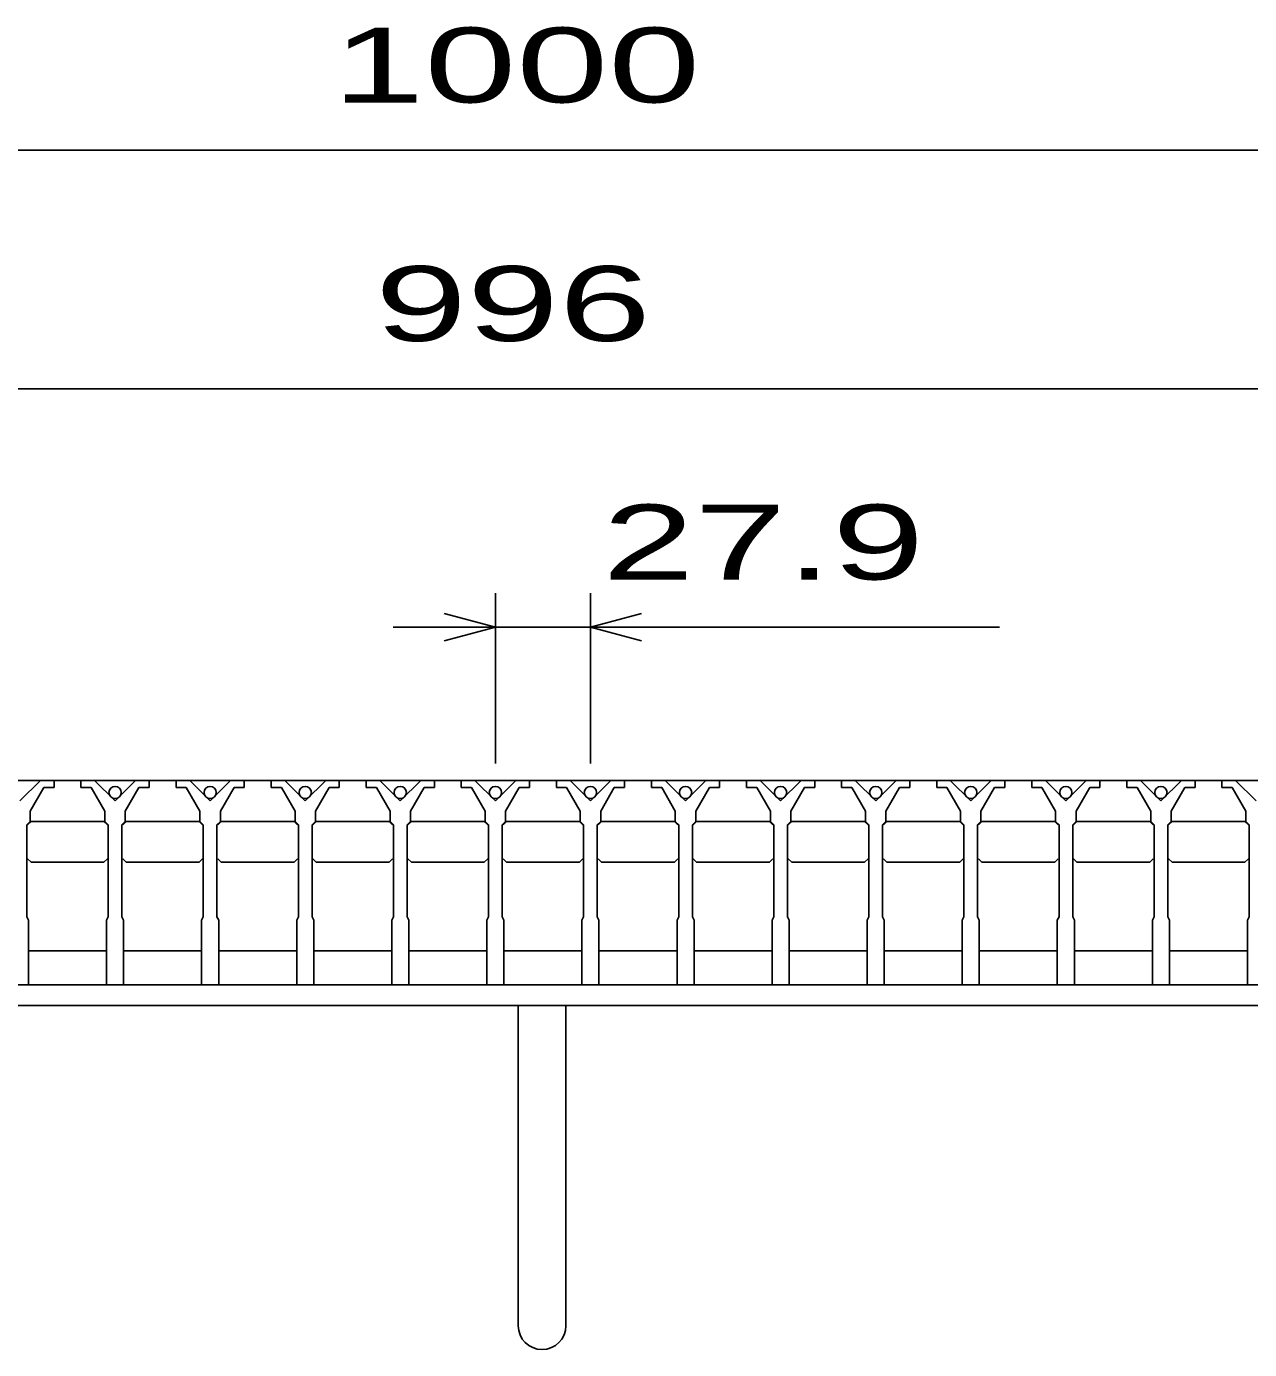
# Model space of a CAD drawing. Units: millimetres, scale not verified. Extents: x -1820 to 1724, y -1285 to 1059.
# Drawn here: x -1079.3 to -720.4, y -804 to -415.7 of the extents above; entities that cross this region are included whole.
import ezdxf
from ezdxf.enums import TextEntityAlignment as Align

# ---------------------------------------------------------------- set-up
doc = ezdxf.new("R2010")
doc.units = ezdxf.units.MM
doc.header["$LTSCALE"] = 10
for name, color, linetype, lineweight in [('16', 3, 'Continuous', 25), ('19', 6, 'Continuous', 25), ('22', 2, 'Continuous', 25)]:
    doc.layers.add(name, color=color, linetype=linetype, lineweight=lineweight)
doc.styles.add('ベクトル', font='')
doc.styles.get('ベクトル').set_extended_font_data('ベクトル')

msp = doc.modelspace()

# ---------------------------------------------------------------- linework, layer by layer
at = {"layer": '16'}
for p, q in [((-1426, -637), (-430, -637)), ((-1075.2, -637), (-1081.2, -643)), ((-1078.2, -646), (-1074.2, -639)), ((-1071.2, -637), (-1075.2, -637)), ((-1074.2, -639), (-1071.2, -639)), ((-1071.2, -639), (-1071.2, -637)), ((-1063.3, -637), (-1063.3, -639)), ((-1059.3, -637), (-1063.3, -637)), ((-1063.3, -639), (-1060.3, -639)), ((-1060.3, -639), (-1056.3, -646)), ((-1053.3, -643), (-1059.3, -637)), ((-1047.3, -637), (-1053.3, -643)), ((-1050.3, -646), (-1046.3, -639)), ((-1043.3, -637), (-1047.3, -637)), ((-1046.3, -639), (-1043.3, -639)), ((-1043.3, -639), (-1043.3, -637)), ((-1035.4, -637), (-1035.4, -639)), ((-1031.4, -637), (-1035.4, -637)), ((-1035.4, -639), (-1032.4, -639)), ((-1032.4, -639), (-1028.4, -646)), ((-1025.4, -643), (-1031.4, -637)), ((-1019.4, -637), (-1025.4, -643)), ((-1022.4, -646), (-1018.4, -639)), ((-1015.4, -637), (-1019.4, -637)), ((-1018.4, -639), (-1015.4, -639)), ((-1015.4, -639), (-1015.4, -637)), ((-1007.5, -637), (-1007.5, -639)), ((-1003.5, -637), (-1007.5, -637)), ((-1007.5, -639), (-1004.5, -639)), ((-1004.5, -639), (-1000.5, -646)), ((-997.5, -643), (-1003.5, -637)), ((-991.5, -637), (-997.5, -643)), ((-994.5, -646), (-990.5, -639)), ((-987.5, -637), (-991.5, -637)), ((-990.5, -639), (-987.5, -639)), ((-987.5, -639), (-987.5, -637)), ((-979.6, -637), (-979.6, -639)), ((-975.6, -637), (-979.6, -637)), ((-979.6, -639), (-976.6, -639)), ((-976.6, -639), (-972.6, -646)), ((-969.6, -643), (-975.6, -637)), ((-963.6, -637), (-969.6, -643)), ((-966.6, -646), (-962.6, -639)), ((-959.6, -637), (-963.6, -637)), ((-962.6, -639), (-959.6, -639)), ((-959.6, -639), (-959.6, -637)), ((-951.7, -637), (-951.7, -639)), ((-947.7, -637), (-951.7, -637)), ((-951.7, -639), (-948.7, -639)), ((-948.7, -639), (-944.7, -646)), ((-941.7, -643), (-947.7, -637)), ((-935.7, -637), (-941.7, -643)), ((-938.7, -646), (-934.7, -639)), ((-931.7, -637), (-935.7, -637)), ((-934.7, -639), (-931.7, -639)), ((-931.7, -639), (-931.7, -637)), ((-923.8, -637), (-923.8, -639)), ((-919.8, -637), (-923.8, -637)), ((-923.8, -639), (-920.8, -639)), ((-920.8, -639), (-916.8, -646)), ((-913.8, -643), (-919.8, -637)), ((-907.8, -637), (-913.8, -643)), ((-910.8, -646), (-906.8, -639)), ((-903.8, -637), (-907.8, -637)), ((-906.8, -639), (-903.8, -639)), ((-903.8, -639), (-903.8, -637)), ((-895.9, -637), (-895.9, -639)), ((-891.9, -637), (-895.9, -637)), ((-895.9, -639), (-892.9, -639)), ((-892.9, -639), (-888.9, -646)), ((-885.9, -643), (-891.9, -637)), ((-879.9, -637), (-885.9, -643)), ((-882.9, -646), (-878.9, -639)), ((-875.9, -637), (-879.9, -637)), ((-878.9, -639), (-875.9, -639)), ((-875.9, -639), (-875.9, -637)), ((-868, -637), (-868, -639)), ((-864, -637), (-868, -637)), ((-868, -639), (-865, -639)), ((-865, -639), (-861, -646)), ((-858, -643), (-864, -637)), ((-852, -637), (-858, -643)), ((-855, -646), (-851, -639)), ((-848, -637), (-852, -637)), ((-851, -639), (-848, -639)), ((-848, -639), (-848, -637)), ((-840.1, -637), (-840.1, -639)), ((-836.1, -637), (-840.1, -637)), ((-840.1, -639), (-837.1, -639)), ((-837.1, -639), (-833.1, -646)), ((-830.1, -643), (-836.1, -637)), ((-824.1, -637), (-830.1, -643)), ((-827.1, -646), (-823.1, -639)), ((-820.1, -637), (-824.1, -637)), ((-823.1, -639), (-820.1, -639)), ((-820.1, -639), (-820.1, -637)), ((-812.2, -637), (-812.2, -639)), ((-808.2, -637), (-812.2, -637)), ((-812.2, -639), (-809.2, -639)), ((-809.2, -639), (-805.2, -646)), ((-802.2, -643), (-808.2, -637)), ((-796.2, -637), (-802.2, -643)), ((-799.2, -646), (-795.2, -639)), ((-792.2, -637), (-796.2, -637)), ((-795.2, -639), (-792.2, -639)), ((-792.2, -639), (-792.2, -637)), ((-784.3, -637), (-784.3, -639)), ((-780.3, -637), (-784.3, -637)), ((-784.3, -639), (-781.3, -639)), ((-781.3, -639), (-777.3, -646)), ((-774.3, -643), (-780.3, -637)), ((-768.3, -637), (-774.3, -643)), ((-771.3, -646), (-767.3, -639)), ((-764.3, -637), (-768.3, -637)), ((-767.3, -639), (-764.3, -639)), ((-764.3, -639), (-764.3, -637)), ((-756.4, -637), (-756.4, -639)), ((-752.4, -637), (-756.4, -637)), ((-756.4, -639), (-753.4, -639)), ((-753.4, -639), (-749.4, -646)), ((-746.4, -643), (-752.4, -637)), ((-740.4, -637), (-746.4, -643)), ((-743.4, -646), (-739.4, -639)), ((-736.4, -637), (-740.4, -637)), ((-739.4, -639), (-736.4, -639)), ((-736.4, -639), (-736.4, -637)), ((-728.5, -637), (-728.5, -639)), ((-724.5, -637), (-728.5, -637)), ((-728.5, -639), (-725.5, -639)), ((-725.5, -639), (-721.5, -646)), ((-718.5, -643), (-724.5, -637)), ((-1078.2, -649), (-1078.2, -646)), ((-1056.3, -646), (-1056.3, -649)), ((-1050.3, -649), (-1050.3, -646)), ((-1028.4, -646), (-1028.4, -649)), ((-1022.4, -649), (-1022.4, -646)), ((-1000.5, -646), (-1000.5, -649)), ((-994.5, -649), (-994.5, -646)), ((-972.6, -646), (-972.6, -649)), ((-966.6, -649), (-966.6, -646)), ((-944.7, -646), (-944.7, -649)), ((-938.7, -649), (-938.7, -646)), ((-916.8, -646), (-916.8, -649)), ((-910.8, -649), (-910.8, -646)), ((-888.9, -646), (-888.9, -649)), ((-882.9, -649), (-882.9, -646)), ((-861, -646), (-861, -649)), ((-855, -649), (-855, -646)), ((-833.1, -646), (-833.1, -649)), ((-827.1, -649), (-827.1, -646)), ((-805.2, -646), (-805.2, -649)), ((-799.2, -649), (-799.2, -646)), ((-777.3, -646), (-777.3, -649)), ((-771.3, -649), (-771.3, -646)), ((-749.4, -646), (-749.4, -649)), ((-743.4, -649), (-743.4, -646)), ((-721.5, -646), (-721.5, -649)), ((-1079.2, -650), (-1078.2, -649)), ((-1079.2, -677), (-1079.2, -650)), ((-1078.95, -650), (-1077.95, -649)), ((-1077.95, -649), (-1056.55, -649)), ((-1056.55, -649), (-1055.55, -650)), ((-1056.3, -649), (-1055.3, -650)), ((-1055.3, -650), (-1055.3, -677)), ((-1051.3, -650), (-1050.3, -649)), ((-1051.3, -677), (-1051.3, -650)), ((-1051.05, -650), (-1050.05, -649)), ((-1050.05, -649), (-1028.65, -649)), ((-1028.65, -649), (-1027.65, -650)), ((-1028.4, -649), (-1027.4, -650)), ((-1027.4, -650), (-1027.4, -677)), ((-1023.4, -650), (-1022.4, -649)), ((-1023.4, -677), (-1023.4, -650)), ((-1023.15, -650), (-1022.15, -649)), ((-1022.15, -649), (-1000.75, -649)), ((-1000.75, -649), (-999.75, -650)), ((-1000.5, -649), (-999.5, -650)), ((-999.5, -650), (-999.5, -677)), ((-995.5, -650), (-994.5, -649)), ((-995.5, -677), (-995.5, -650)), ((-995.25, -650), (-994.25, -649)), ((-994.25, -649), (-972.85, -649)), ((-972.85, -649), (-971.85, -650)), ((-972.6, -649), (-971.6, -650)), ((-971.6, -650), (-971.6, -677)), ((-967.6, -650), (-966.6, -649)), ((-967.6, -677), (-967.6, -650)), ((-967.35, -650), (-966.35, -649)), ((-966.35, -649), (-944.95, -649)), ((-944.95, -649), (-943.95, -650)), ((-944.7, -649), (-943.7, -650)), ((-943.7, -650), (-943.7, -677)), ((-939.7, -650), (-938.7, -649)), ((-939.7, -677), (-939.7, -650)), ((-939.45, -650), (-938.45, -649)), ((-938.45, -649), (-917.05, -649)), ((-917.05, -649), (-916.05, -650)), ((-916.8, -649), (-915.8, -650)), ((-915.8, -650), (-915.8, -677)), ((-911.8, -650), (-910.8, -649)), ((-911.8, -677), (-911.8, -650)), ((-911.55, -650), (-910.55, -649)), ((-910.55, -649), (-889.15, -649)), ((-889.15, -649), (-888.15, -650)), ((-888.9, -649), (-887.9, -650)), ((-887.9, -650), (-887.9, -677)), ((-883.9, -650), (-882.9, -649)), ((-883.9, -677), (-883.9, -650)), ((-883.65, -650), (-882.65, -649)), ((-882.65, -649), (-861.25, -649)), ((-861.25, -649), (-860.25, -650)), ((-861, -649), (-860, -650)), ((-860, -650), (-860, -677)), ((-856, -650), (-855, -649)), ((-856, -677), (-856, -650)), ((-855.75, -650), (-854.75, -649)), ((-854.75, -649), (-833.35, -649)), ((-833.35, -649), (-832.35, -650)), ((-833.1, -649), (-832.1, -650)), ((-832.1, -650), (-832.1, -677)), ((-828.1, -650), (-827.1, -649)), ((-828.1, -677), (-828.1, -650)), ((-827.85, -650), (-826.85, -649)), ((-826.85, -649), (-805.45, -649)), ((-805.45, -649), (-804.45, -650)), ((-805.2, -649), (-804.2, -650)), ((-804.2, -650), (-804.2, -677)), ((-800.2, -650), (-799.2, -649)), ((-800.2, -677), (-800.2, -650)), ((-799.95, -650), (-798.95, -649)), ((-798.95, -649), (-777.55, -649)), ((-777.55, -649), (-776.55, -650)), ((-777.3, -649), (-776.3, -650)), ((-776.3, -650), (-776.3, -677)), ((-772.3, -650), (-771.3, -649)), ((-772.3, -677), (-772.3, -650)), ((-772.05, -650), (-771.05, -649)), ((-771.05, -649), (-749.65, -649)), ((-749.65, -649), (-748.65, -650)), ((-749.4, -649), (-748.4, -650)), ((-748.4, -650), (-748.4, -677)), ((-744.4, -650), (-743.4, -649)), ((-744.4, -677), (-744.4, -650)), ((-744.15, -650), (-743.15, -649)), ((-743.15, -649), (-721.75, -649)), ((-721.75, -649), (-720.75, -650)), ((-721.5, -649), (-720.5, -650)), ((-720.5, -650), (-720.5, -677)), ((-1077.95, -661), (-1078.95, -660)), ((-1055.55, -660), (-1056.55, -661)), ((-1050.05, -661), (-1051.05, -660)), ((-1027.65, -660), (-1028.65, -661)), ((-1022.15, -661), (-1023.15, -660)), ((-999.75, -660), (-1000.75, -661)), ((-994.25, -661), (-995.25, -660)), ((-971.85, -660), (-972.85, -661)), ((-966.35, -661), (-967.35, -660)), ((-943.95, -660), (-944.95, -661)), ((-938.45, -661), (-939.45, -660)), ((-916.05, -660), (-917.05, -661)), ((-910.55, -661), (-911.55, -660)), ((-888.15, -660), (-889.15, -661)), ((-882.65, -661), (-883.65, -660)), ((-860.25, -660), (-861.25, -661)), ((-854.75, -661), (-855.75, -660)), ((-832.35, -660), (-833.35, -661)), ((-826.85, -661), (-827.85, -660)), ((-804.45, -660), (-805.45, -661)), ((-798.95, -661), (-799.95, -660)), ((-776.55, -660), (-777.55, -661)), ((-771.05, -661), (-772.05, -660)), ((-748.65, -660), (-749.65, -661)), ((-743.15, -661), (-744.15, -660)), ((-720.75, -660), (-721.75, -661)), ((-1056.55, -661), (-1077.95, -661)), ((-1028.65, -661), (-1050.05, -661)), ((-1000.75, -661), (-1022.15, -661)), ((-972.85, -661), (-994.25, -661)), ((-944.95, -661), (-966.35, -661)), ((-917.05, -661), (-938.45, -661)), ((-889.15, -661), (-910.55, -661)), ((-861.25, -661), (-882.65, -661)), ((-833.35, -661), (-854.75, -661)), ((-805.45, -661), (-826.85, -661)), ((-777.55, -661), (-798.95, -661)), ((-749.65, -661), (-771.05, -661)), ((-721.75, -661), (-743.15, -661)), ((-1078.7, -678), (-1079.2, -677)), ((-1078.7, -697), (-1078.7, -678)), ((-1055.3, -677), (-1055.8, -678)), ((-1055.8, -678), (-1055.8, -697)), ((-1050.8, -678), (-1051.3, -677)), ((-1050.8, -697), (-1050.8, -678)), ((-1027.4, -677), (-1027.9, -678)), ((-1027.9, -678), (-1027.9, -697)), ((-1022.9, -678), (-1023.4, -677)), ((-1022.9, -697), (-1022.9, -678)), ((-999.5, -677), (-1000, -678)), ((-1000, -678), (-1000, -697)), ((-995, -678), (-995.5, -677)), ((-995, -697), (-995, -678)), ((-971.6, -677), (-972.1, -678)), ((-972.1, -678), (-972.1, -697)), ((-967.1, -678), (-967.6, -677)), ((-967.1, -697), (-967.1, -678)), ((-943.7, -677), (-944.2, -678)), ((-944.2, -678), (-944.2, -697)), ((-939.2, -678), (-939.7, -677)), ((-939.2, -697), (-939.2, -678)), ((-915.8, -677), (-916.3, -678)), ((-916.3, -678), (-916.3, -697)), ((-911.3, -678), (-911.8, -677)), ((-911.3, -697), (-911.3, -678)), ((-887.9, -677), (-888.4, -678)), ((-888.4, -678), (-888.4, -697)), ((-883.4, -678), (-883.9, -677)), ((-883.4, -697), (-883.4, -678)), ((-860, -677), (-860.5, -678)), ((-860.5, -678), (-860.5, -697)), ((-855.5, -678), (-856, -677)), ((-855.5, -697), (-855.5, -678)), ((-832.1, -677), (-832.6, -678)), ((-832.6, -678), (-832.6, -697)), ((-827.6, -678), (-828.1, -677)), ((-827.6, -697), (-827.6, -678)), ((-804.2, -677), (-804.7, -678)), ((-804.7, -678), (-804.7, -697)), ((-799.7, -678), (-800.2, -677)), ((-799.7, -697), (-799.7, -678)), ((-776.3, -677), (-776.8, -678)), ((-776.8, -678), (-776.8, -697)), ((-771.8, -678), (-772.3, -677)), ((-771.8, -697), (-771.8, -678)), ((-748.4, -677), (-748.9, -678)), ((-748.9, -678), (-748.9, -697)), ((-743.9, -678), (-744.4, -677)), ((-743.9, -697), (-743.9, -678)), ((-720.5, -677), (-721, -678)), ((-721, -678), (-721, -697)), ((-1078.7, -687), (-1055.8, -687)), ((-1050.8, -687), (-1027.9, -687)), ((-1022.9, -687), (-1000, -687)), ((-995, -687), (-972.1, -687)), ((-967.1, -687), (-944.2, -687)), ((-939.2, -687), (-916.3, -687)), ((-911.3, -687), (-888.4, -687)), ((-883.4, -687), (-860.5, -687)), ((-855.5, -687), (-832.6, -687)), ((-827.6, -687), (-804.7, -687)), ((-799.7, -687), (-776.8, -687)), ((-771.8, -687), (-748.9, -687)), ((-743.9, -687), (-721, -687)), ((-1083.7, -697), (-1078.7, -697)), ((-1055.8, -697), (-1050.8, -697)), ((-1027.9, -697), (-1022.9, -697)), ((-1000, -697), (-995, -697)), ((-972.1, -697), (-967.1, -697)), ((-944.2, -697), (-939.2, -697)), ((-916.3, -697), (-911.3, -697)), ((-888.4, -697), (-883.4, -697)), ((-860.5, -697), (-855.5, -697)), ((-832.6, -697), (-827.6, -697)), ((-804.7, -697), (-799.7, -697)), ((-776.8, -697), (-771.8, -697)), ((-748.9, -697), (-743.9, -697)), ((-721, -697), (-716, -697))]:
    msp.add_line(p, q, dxfattribs=at)
for centre in [(-1053.3, -640.5), (-1025.4, -640.5), (-997.5, -640.5), (-969.6, -640.5), (-941.7, -640.5), (-913.8, -640.5), (-885.9, -640.5), (-858, -640.5), (-830.1, -640.5), (-802.2, -640.5), (-774.3, -640.5), (-746.4, -640.5)]:
    msp.add_circle(centre, 1.8, dxfattribs=at)
at = {"layer": '19'}
for p, q in [((-1428, -697), (-428, -697)), ((-428, -703), (-1428, -703)), ((-935, -703), (-935, -797)), ((-921, -797), (-921, -703))]:
    msp.add_line(p, q, dxfattribs=at)
msp.add_arc((-928, -797), 7, 180, 0, dxfattribs=at)
at = {"layer": '22', "color": 4}
for p, q in [((-1428, -452), (-428, -452)), ((-1426, -522), (-430, -522)), ((-941.7, -632), (-941.7, -582)), ((-913.8, -582), (-913.8, -632)), ((-941.7, -592), (-956.7, -588)), ((-913.8, -592), (-898.8, -588)), ((-941.7, -592), (-971.7, -592)), ((-956.7, -596), (-941.7, -592)), ((-941.7, -592), (-913.8, -592)), ((-898.8, -596), (-913.8, -592)), ((-913.8, -592), (-793.8, -592))]:
    msp.add_line(p, q, dxfattribs=at)

# ---------------------------------------------------------------- texts
at = {"layer": '22', "style": 'ベクトル', "width": 1.65}
for s, p in [(' 1000 ', (-1003, -427)), (' 996 ', (-990.5, -497)), (' 27.9 ', (-923.8, -567))]:
    msp.add_text(s, height=21.99, dxfattribs=at).set_placement(p, align=Align.MIDDLE_LEFT)

doc.saveas('drawing.dxf')
